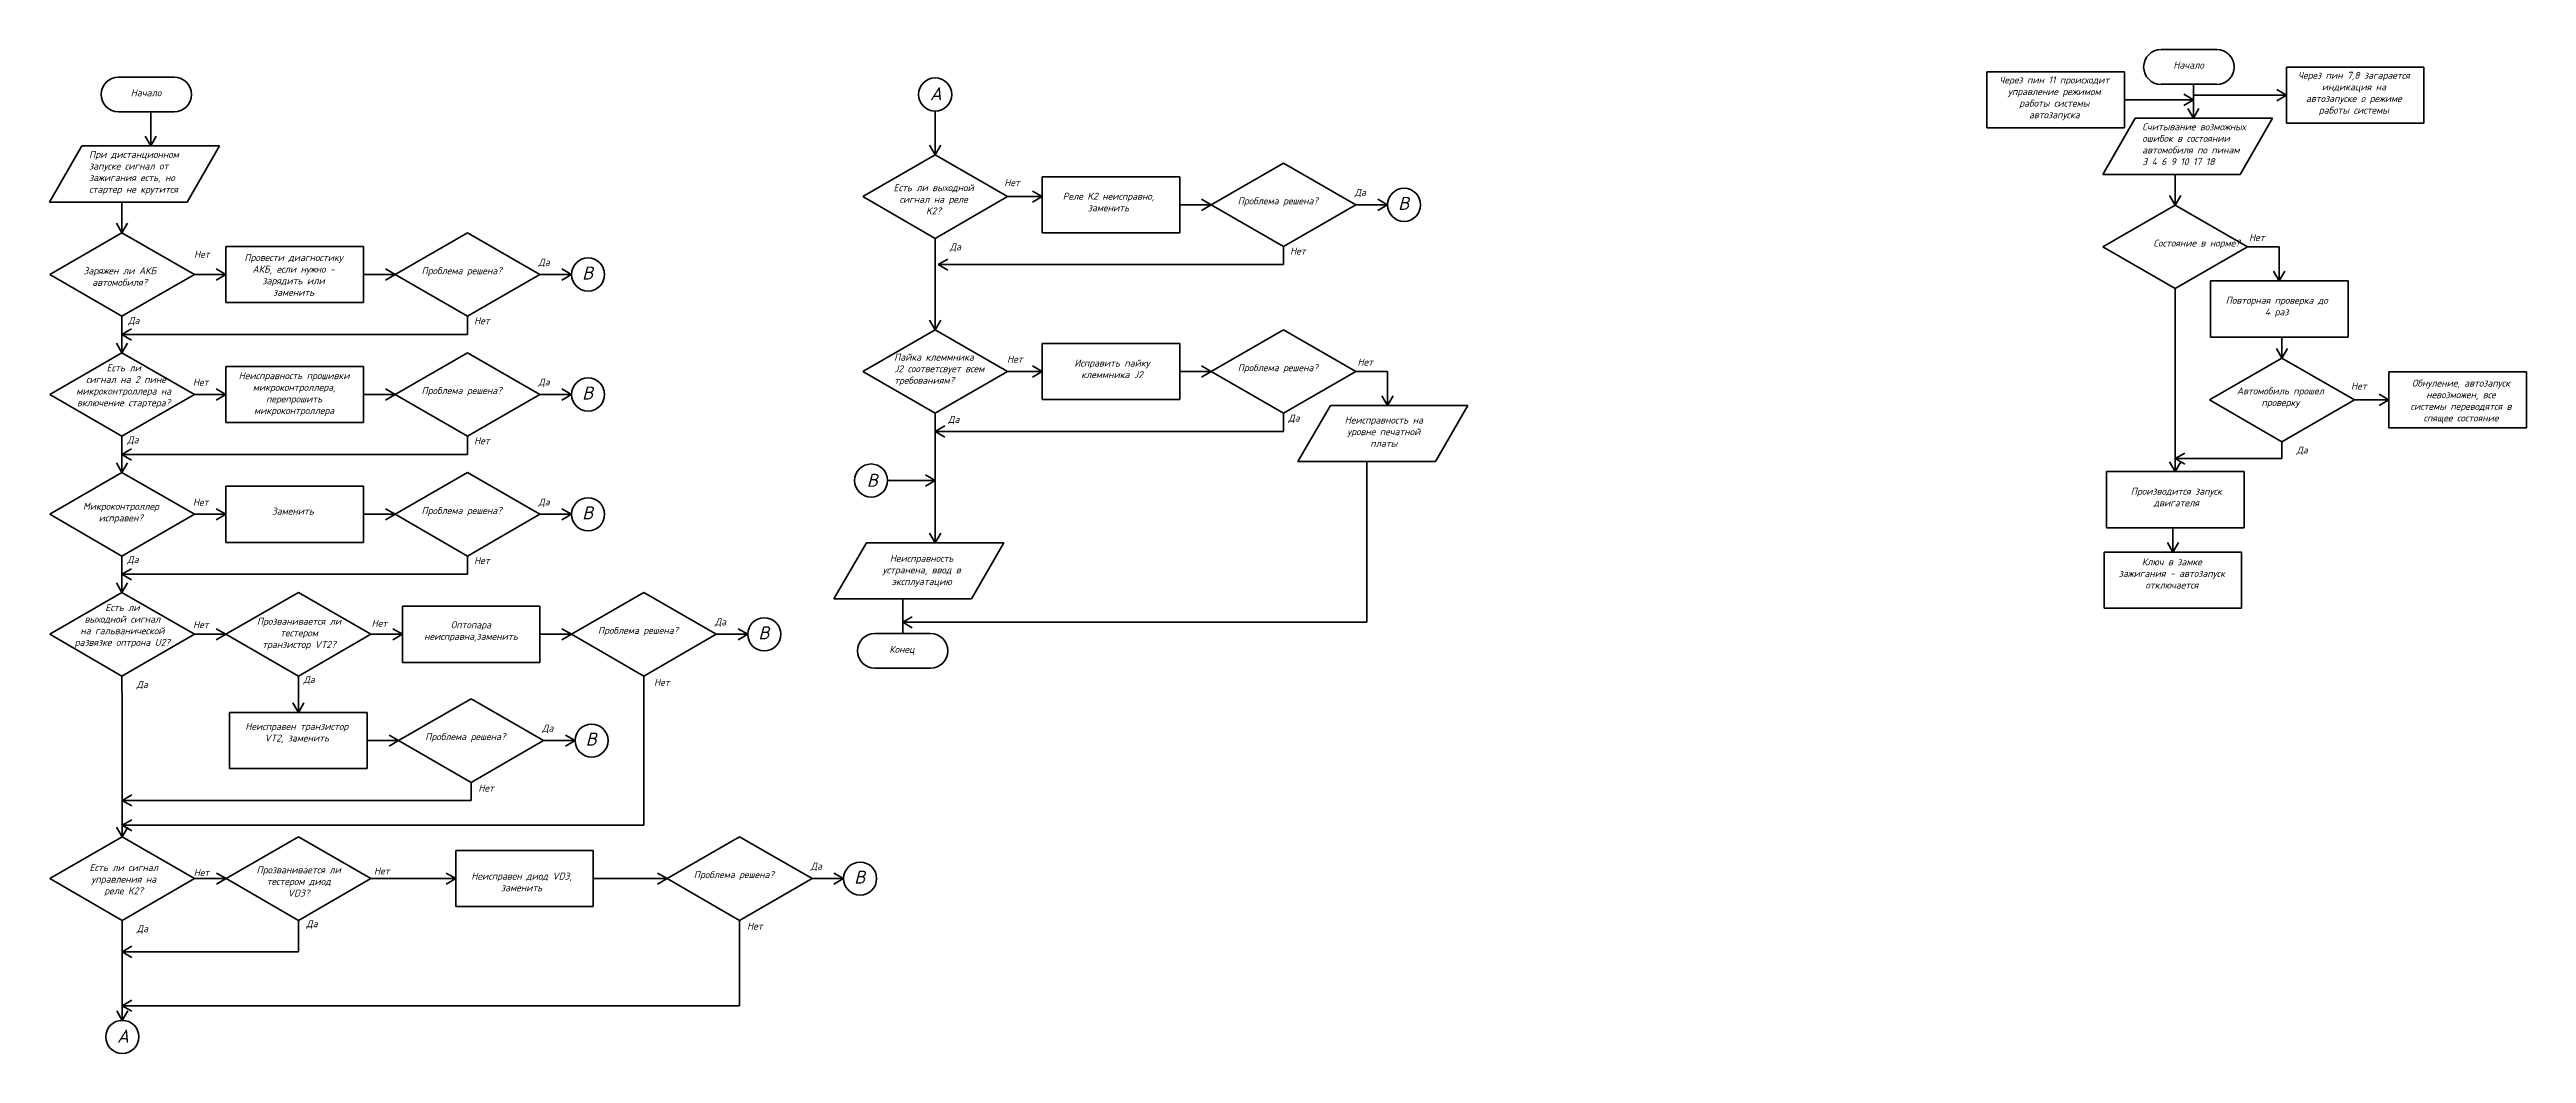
# Model space of a CAD drawing. Header units: millimetres. Extents: x -4859 to 4493, y -2963 to -2137.
# Drawn here: x 3159 to 4493, y -2848 to -2308 of the extents above; entities that cross this region are included whole.
import ezdxf

# ---------------------------------------------------------------- set-up
doc = ezdxf.new("R2010")
doc.units = ezdxf.units.MM
doc.layers.get('0').update_dxf_attribs({"lineweight": 80})
doc.styles.add('Мой', font='isocpeui.ttf')
pattern_1 = [(0, (0, 0), (0, 6.985), [5.08, -1.905]), (90, (0, 0), (-6.985, 4e-16), [5.08, -1.905])]

msp = doc.modelspace()

# ---------------------------------------------------------------- hatches: boundary and pattern name
h = msp.add_hatch()
h.set_pattern_fill('ANGLE', color=256)
h.set_pattern_definition(pattern_1)
h.paths.add_polyline_path([(4321, -2522.5), (4321, -2523.5), (4322, -2523.5, 0.414214)])
h.paths.add_polyline_path([(4322, -2523.5), (4321, -2523.5), (4321, -2524.5, 0.414214)])
h = msp.add_hatch()
h.set_pattern_fill('ANGLE', color=256)
h.set_pattern_definition(pattern_1)
h.paths.add_polyline_path([(4296, -2557.5), (4296, -2558.5), (4297, -2558.5, 0.414214)])
h = msp.add_hatch()
h.set_pattern_fill('ANGLE', color=256)
h.set_pattern_definition(pattern_1)
h.paths.add_polyline_path([(4346, -2572.5), (4346, -2573.5), (4347, -2573.5, 0.414214)])
h.paths.add_polyline_path([(4346, -2573.5), (4345, -2573.5, 0.414214), (4346, -2574.5)])

# ---------------------------------------------------------------- linework, layer by layer
at = {"lineweight": 35}
for p, q in [((4202.2, -2319.7), (4276.3, -2319.7)), ((4202.2, -2319.7), (4202.2, -2349.9)), ((4276.3, -2319.7), (4276.3, -2349.9)), ((4326, -2307.7), (4296, -2307.7)), ((4363.5, -2317.2), (4437.5, -2317.2)), ((4363.5, -2317.2), (4363.5, -2347.4)), ((4437.5, -2317.2), (4437.5, -2347.4)), ((3226.1, -2322.6), (3196.1, -2322.6)), ((4296, -2326.4), (4326, -2326.4)), ((4313.4, -2334.8), (4308.2, -2331.8)), ((4313.4, -2326.4), (4313.4, -2344.7)), ((4363.5, -2332.3), (4313.4, -2332.3)), ((4363.5, -2332.3), (4358.3, -2329.3)), ((4363.5, -2332.3), (4358.3, -2335.3)), ((3196.1, -2341.3), (3226.1, -2341.3)), ((3213.5, -2341.3), (3213.5, -2359.6)), ((3635.9, -2340.8), (3635.9, -2364.4)), ((4264.6, -2374.9), (4282.1, -2344.7)), ((4276.3, -2334.8), (4293.3, -2334.8)), ((4282.1, -2344.7), (4356.1, -2344.7)), ((4293.3, -2334.8), (4313.4, -2334.8)), ((4313.4, -2334.8), (4308.2, -2337.8)), ((4313.4, -2344.7), (4310.4, -2339.5)), ((4313.4, -2344.7), (4316.4, -2339.5)), ((4338.7, -2374.9), (4356.1, -2344.7)), ((4363.5, -2347.4), (4420.1, -2347.4)), ((4437.5, -2347.4), (4420.1, -2347.4)), ((3159, -2389.8), (3176.4, -2359.6)), ((3176.4, -2359.6), (3250.5, -2359.6)), ((3213.5, -2359.6), (3210.5, -2354.4)), ((3213.5, -2359.6), (3216.5, -2354.4)), ((3233.1, -2389.8), (3250.5, -2359.6)), ((3635.9, -2364.4), (3632.9, -2359.2)), ((3635.9, -2364.4), (3638.9, -2359.2)), ((4202.2, -2349.9), (4258.8, -2349.9)), ((4276.3, -2349.9), (4258.8, -2349.9)), ((3635.9, -2364.4), (3596.9, -2386.9)), ((3674.9, -2386.9), (3635.9, -2364.4)), ((3635.9, -2364.4), (3635.9, -2364.4)), ((3823.5, -2368.8), (3784.6, -2391.3)), ((3862.5, -2391.3), (3823.5, -2368.8)), ((3596.9, -2386.9), (3635.9, -2409.4)), ((3635.9, -2409.4), (3674.9, -2386.9)), ((3674.9, -2386.9), (3693.5, -2386.9)), ((3693.5, -2386.9), (3688.3, -2383.9)), ((3693.5, -2386.9), (3688.3, -2389.9)), ((3693.5, -2376.2), (3767.6, -2376.2)), ((3693.5, -2376.2), (3693.5, -2406.4)), ((3767.6, -2376.2), (3767.6, -2406.4)), ((4264.6, -2374.9), (4338.7, -2374.9)), ((4303.6, -2391.4), (4300.6, -2386.2)), ((4303.6, -2391.4), (4303.6, -2374.9)), ((4303.6, -2391.4), (4306.6, -2386.2)), ((3159, -2389.8), (3233.1, -2389.8)), ((3198, -2406.3), (3198, -2389.8)), ((3767.6, -2391.3), (3784.6, -2391.3)), ((3784.6, -2391.3), (3779.4, -2388.3)), ((3784.6, -2391.3), (3779.4, -2394.3)), ((3784.6, -2391.3), (3823.5, -2413.8)), ((3823.5, -2413.8), (3862.5, -2391.3)), ((3862.5, -2391.3), (3879.5, -2391.3)), ((3879.5, -2391.3), (3874.3, -2388.3)), ((3879.5, -2391.3), (3874.3, -2394.3)), ((4303.6, -2391.4), (4264.7, -2413.9)), ((4342.6, -2413.9), (4303.6, -2391.4)), ((3198, -2406.3), (3159.1, -2428.8)), ((3198, -2406.3), (3195, -2401.1)), ((3198, -2406.3), (3201, -2401.1)), ((3237, -2428.8), (3198, -2406.3)), ((3254, -2413.7), (3254, -2443.9)), ((3254, -2413.7), (3328.1, -2413.7)), ((3328.1, -2413.7), (3328.1, -2443.9)), ((3384.1, -2406.3), (3345.1, -2428.8)), ((3423, -2428.8), (3384.1, -2406.3)), ((3635.9, -2409.4), (3635.9, -2458.5)), ((3693.5, -2406.4), (3750.1, -2406.4)), ((3767.6, -2406.4), (3750.1, -2406.4)), ((3823.5, -2423.5), (3823.5, -2413.8)), ((4264.7, -2413.9), (4303.6, -2436.4)), ((4303.6, -2436.4), (4342.6, -2413.9)), ((4342.6, -2413.9), (4359.6, -2413.9)), ((4359.6, -2413.9), (4359.6, -2432.2)), ((3254, -2428.8), (3248.8, -2425.8)), ((3345.1, -2428.8), (3339.9, -2425.8)), ((3440.1, -2428.8), (3434.9, -2425.8)), ((3637.5, -2423.5), (3642.7, -2420.5)), ((3637.5, -2423.5), (3642.7, -2426.5)), ((3823.5, -2423.5), (3637.5, -2423.5)), ((4359.6, -2432.2), (4356.6, -2427)), ((4359.6, -2432.2), (4362.6, -2427)), ((3159.1, -2428.8), (3198, -2451.3)), ((3198, -2451.3), (3237, -2428.8)), ((3237, -2428.8), (3254, -2428.8)), ((3254, -2428.8), (3248.8, -2431.8)), ((3328.1, -2428.8), (3345.1, -2428.8)), ((3345.1, -2428.8), (3339.9, -2431.8)), ((3345.1, -2428.8), (3384.1, -2451.3)), ((3384.1, -2451.3), (3423, -2428.8)), ((3423, -2428.8), (3440.1, -2428.8)), ((3440.1, -2428.8), (3434.9, -2431.8)), ((4303.6, -2446.2), (4303.6, -2436.4)), ((4322.6, -2432.2), (4396.7, -2432.2)), ((4322.6, -2432.2), (4322.6, -2462.5)), ((4396.7, -2432.2), (4396.7, -2462.5)), ((3198, -2470.9), (3198, -2451.3)), ((3254, -2443.9), (3310.6, -2443.9)), ((3328.1, -2443.9), (3310.6, -2443.9)), ((3384.1, -2461.1), (3384.1, -2451.3)), ((3635.9, -2458.5), (3632.9, -2453.3)), ((3635.9, -2458.5), (3638.9, -2453.3)), ((4303.6, -2446.2), (4303.6, -2534.9)), ((3198, -2470.9), (3195, -2465.7)), ((3198, -2461.1), (3203.2, -2458.1)), ((3198, -2461.1), (3203.2, -2464.1)), ((3384.1, -2461.1), (3198, -2461.1)), ((3198, -2470.9), (3201, -2465.7)), ((3635.9, -2458.5), (3596.9, -2481)), ((3674.9, -2481), (3635.9, -2458.5)), ((3693.5, -2465.9), (3767.6, -2465.9)), ((3693.5, -2465.9), (3693.5, -2496.1)), ((3767.6, -2465.9), (3767.6, -2496.1)), ((3823.5, -2458.5), (3784.6, -2481)), ((3862.5, -2481), (3823.5, -2458.5)), ((4322.6, -2462.5), (4379.2, -2462.5)), ((4361.1, -2473.8), (4361.1, -2462.5)), ((4396.7, -2462.5), (4379.2, -2462.5)), ((3198, -2470.9), (3159.1, -2493.4)), ((3237, -2493.4), (3198, -2470.9)), ((3254, -2478.3), (3328.1, -2478.3)), ((3254, -2478.3), (3254, -2508.5)), ((3328.1, -2478.3), (3328.1, -2508.5)), ((3384.1, -2470.9), (3345.1, -2493.4)), ((3423, -2493.4), (3384.1, -2470.9)), ((3693.5, -2481), (3688.3, -2478)), ((3784.6, -2481), (3779.4, -2478)), ((4361.1, -2473.8), (4322.1, -2496.3)), ((4361.1, -2473.8), (4358.1, -2468.6)), ((4361.1, -2473.8), (4364.1, -2468.6)), ((4400.1, -2496.3), (4361.1, -2473.8)), ((3159.1, -2493.4), (3198, -2515.9)), ((3198, -2515.9), (3237, -2493.4)), ((3237, -2493.4), (3254, -2493.4)), ((3254, -2493.4), (3248.8, -2490.4)), ((3254, -2493.4), (3248.8, -2496.4)), ((3328.1, -2493.4), (3345.1, -2493.4)), ((3345.1, -2493.4), (3339.9, -2490.4)), ((3345.1, -2493.4), (3339.9, -2496.4)), ((3345.1, -2493.4), (3384.1, -2515.9)), ((3384.1, -2515.9), (3423, -2493.4)), ((3423, -2493.4), (3440.1, -2493.4)), ((3440.1, -2493.4), (3434.9, -2490.4)), ((3440.1, -2493.4), (3434.9, -2496.4)), ((3596.9, -2481), (3635.9, -2503.5)), ((3635.9, -2503.5), (3674.9, -2481)), ((3674.9, -2481), (3693.5, -2481)), ((3693.5, -2481), (3688.3, -2484)), ((3767.6, -2481), (3784.6, -2481)), ((3784.6, -2481), (3779.4, -2484)), ((3784.6, -2481), (3823.5, -2503.5)), ((3823.5, -2503.5), (3862.5, -2481)), ((3862.5, -2481), (3879.5, -2481)), ((3879.5, -2499.3), (3876.5, -2494.1)), ((3879.5, -2481), (3879.5, -2499.3)), ((3879.5, -2499.3), (3882.5, -2494.1)), ((4418.7, -2496.3), (4413.5, -2493.3)), ((4418.7, -2481.2), (4492.8, -2481.2)), ((4418.7, -2481.2), (4418.7, -2511.4)), ((4492.8, -2481.2), (4492.8, -2511.4)), ((3635.9, -2523.1), (3635.9, -2503.5)), ((3693.5, -2496.1), (3750.1, -2496.1)), ((3767.6, -2496.1), (3750.1, -2496.1)), ((3823.5, -2513.3), (3823.5, -2503.5)), ((3831.2, -2529.5), (3848.7, -2499.3)), ((3848.7, -2499.3), (3922.7, -2499.3)), ((3905.3, -2529.5), (3922.7, -2499.3)), ((4322.1, -2496.3), (4361.1, -2518.8)), ((4361.1, -2518.8), (4400.1, -2496.3)), ((4400.1, -2496.3), (4418.7, -2496.3)), ((4418.7, -2496.3), (4413.5, -2499.3)), ((3198, -2535.4), (3198, -2515.9)), ((3254, -2508.5), (3310.6, -2508.5)), ((3328.1, -2508.5), (3310.6, -2508.5)), ((3384.1, -2525.7), (3384.1, -2515.9)), ((3635.9, -2513.3), (3641.1, -2510.3)), ((3635.9, -2513.3), (3641.1, -2516.3)), ((3637.5, -2513.3), (3635.9, -2513.3)), ((3823.5, -2513.3), (3637.5, -2513.3)), ((4361.1, -2518.8), (4361.1, -2527.9)), ((4418.7, -2511.4), (4475.3, -2511.4)), ((4492.8, -2511.4), (4475.3, -2511.4)), ((3198, -2535.4), (3195, -2530.2)), ((3198, -2525.7), (3203.2, -2522.7)), ((3198, -2525.7), (3203.2, -2528.7)), ((3384.1, -2525.7), (3198, -2525.7)), ((3198, -2535.4), (3201, -2530.2)), ((3635.9, -2523.1), (3635.9, -2573.2)), ((3831.2, -2529.5), (3905.3, -2529.5)), ((3868.3, -2542), (3868.3, -2529.5)), ((4303.6, -2534.9), (4300.6, -2529.7)), ((4303.6, -2527.9), (4308.8, -2524.9)), ((4361.1, -2527.9), (4303.6, -2527.9)), ((4303.6, -2527.9), (4308.8, -2530.9)), ((4303.6, -2534.9), (4306.6, -2529.7)), ((3198, -2535.4), (3159.1, -2557.9)), ((3237, -2557.9), (3198, -2535.4)), ((3254, -2542.8), (3328.1, -2542.8)), ((3254, -2542.8), (3254, -2573)), ((3328.1, -2542.8), (3328.1, -2573)), ((3384.1, -2535.4), (3345.1, -2557.9)), ((3423, -2557.9), (3384.1, -2535.4)), ((3610.3, -2539.7), (3635.9, -2539.7)), ((3635.9, -2539.7), (3630.7, -2536.7)), ((3635.9, -2539.7), (3630.7, -2542.7)), ((3868.3, -2542), (3868.3, -2571.9)), ((4266.6, -2534.9), (4340.7, -2534.9)), ((4266.6, -2534.9), (4266.6, -2565.1)), ((4340.7, -2534.9), (4340.7, -2565.1)), ((3159.1, -2557.9), (3198, -2580.4)), ((3198, -2580.4), (3237, -2557.9)), ((3237, -2557.9), (3254, -2557.9)), ((3254, -2557.9), (3248.8, -2554.9)), ((3254, -2557.9), (3248.8, -2560.9)), ((3328.1, -2557.9), (3345.1, -2557.9)), ((3345.1, -2557.9), (3339.9, -2554.9)), ((3345.1, -2557.9), (3339.9, -2560.9)), ((3345.1, -2557.9), (3384.1, -2580.4)), ((3384.1, -2580.4), (3423, -2557.9)), ((3423, -2557.9), (3440.1, -2557.9)), ((3440.1, -2557.9), (3434.9, -2554.9)), ((3440.1, -2557.9), (3434.9, -2560.9)), ((3254, -2573), (3310.6, -2573)), ((3328.1, -2573), (3310.6, -2573)), ((3581.4, -2603.4), (3598.9, -2573.2)), ((3598.9, -2573.2), (3672.9, -2573.2)), ((3635.9, -2573.2), (3632.9, -2568)), ((3635.9, -2573.2), (3638.9, -2568)), ((3655.5, -2603.4), (3672.9, -2573.2)), ((3868.3, -2571.9), (3868.3, -2616)), ((4266.6, -2565.1), (4323.2, -2565.1)), ((4302.4, -2578.3), (4299.4, -2573.1)), ((4302.4, -2578.3), (4302.4, -2565.1)), ((4302.4, -2578.3), (4305.4, -2573.1)), ((4340.7, -2565.1), (4323.2, -2565.1)), ((3198, -2600), (3198, -2580.4)), ((3198, -2590.2), (3203.2, -2587.2)), ((3384.1, -2590.2), (3384.1, -2580.4)), ((4265.4, -2578.3), (4339.4, -2578.3)), ((4265.4, -2578.3), (4265.4, -2608.5)), ((4339.4, -2578.3), (4339.4, -2608.5)), ((3198, -2600), (3159.1, -2622.5)), ((3198, -2600), (3195, -2594.8)), ((3198, -2590.2), (3203.2, -2593.2)), ((3384.1, -2590.2), (3198, -2590.2)), ((3198, -2600), (3201, -2594.8)), ((3237, -2622.5), (3198, -2600)), ((3293, -2600), (3254, -2622.5)), ((3332, -2622.5), (3293, -2600)), ((3479, -2600), (3440.1, -2622.5)), ((3518, -2622.5), (3479, -2600)), ((3349, -2607.4), (3423, -2607.4)), ((3349, -2607.4), (3349, -2637.6)), ((3423, -2607.4), (3423, -2637.6)), ((3581.4, -2603.4), (3655.5, -2603.4)), ((3618.4, -2603.4), (3618.4, -2622)), ((3618.4, -2616), (3623.6, -2613)), ((4265.4, -2608.5), (4322, -2608.5)), ((4339.4, -2608.5), (4322, -2608.5)), ((3159.1, -2622.5), (3198, -2645)), ((3198, -2645), (3237, -2622.5)), ((3237, -2622.5), (3254, -2622.5)), ((3254, -2622.5), (3248.8, -2619.5)), ((3254, -2622.5), (3248.8, -2625.5)), ((3254, -2622.5), (3293, -2645)), ((3293, -2645), (3332, -2622.5)), ((3332, -2622.5), (3349, -2622.5)), ((3349, -2622.5), (3343.8, -2619.5)), ((3349, -2622.5), (3343.8, -2625.5)), ((3423, -2622.5), (3440.1, -2622.5)), ((3440.1, -2622.5), (3434.9, -2619.5)), ((3440.1, -2622.5), (3434.9, -2625.5)), ((3440.1, -2622.5), (3479, -2645)), ((3479, -2645), (3518, -2622.5)), ((3518, -2622.5), (3535, -2622.5)), ((3535, -2622.5), (3529.8, -2619.5)), ((3535, -2622.5), (3529.8, -2625.5)), ((3603.4, -2622), (3633.4, -2622)), ((3868.3, -2616), (3618.4, -2616)), ((3618.4, -2616), (3623.6, -2619)), ((3349, -2637.6), (3405.6, -2637.6)), ((3423, -2637.6), (3405.6, -2637.6)), ((3603.4, -2640.7), (3633.4, -2640.7)), ((3198.1, -2662.6), (3198, -2645)), ((3293, -2664.6), (3293, -2645)), ((3479, -2654.8), (3479, -2645)), ((3198.1, -2662.6), (3198.1, -2662.6)), ((3198.1, -2662.6), (3198.1, -2701.7)), ((3256, -2664.6), (3330, -2664.6)), ((3256, -2664.6), (3256, -2694.8)), ((3293, -2664.6), (3290, -2659.4)), ((3293, -2664.6), (3296, -2659.4)), ((3330, -2664.6), (3330, -2694.8)), ((3386, -2657.2), (3347, -2679.7)), ((3425, -2679.7), (3386, -2657.2)), ((3479, -2654.8), (3479, -2725.3)), ((3330, -2679.7), (3347, -2679.7)), ((3347, -2679.7), (3341.8, -2676.7)), ((3347, -2679.7), (3341.8, -2682.7)), ((3347, -2679.7), (3386, -2702.2)), ((3386, -2702.2), (3425, -2679.7)), ((3425, -2679.7), (3442, -2679.7)), ((3442, -2679.7), (3436.8, -2676.7)), ((3442, -2679.7), (3436.8, -2682.7)), ((3198.1, -2701.7), (3198.1, -2731.5)), ((3256, -2694.8), (3312.6, -2694.8)), ((3330, -2694.8), (3312.6, -2694.8)), ((3386, -2711.9), (3386, -2702.2)), ((3198.1, -2711.9), (3203.3, -2708.9)), ((3386, -2711.9), (3198.1, -2711.9)), ((3198.1, -2711.9), (3203.3, -2714.9)), ((3198.1, -2731.5), (3159.2, -2754)), ((3198.1, -2731.5), (3195.1, -2726.3)), ((3198.1, -2725.3), (3203.3, -2722.3)), ((3479, -2725.3), (3198.1, -2725.3)), ((3198.1, -2725.3), (3203.3, -2728.3)), ((3198.1, -2731.5), (3201.1, -2726.3)), ((3237.1, -2754), (3198.1, -2731.5)), ((3293.1, -2731.5), (3254.1, -2754)), ((3332.1, -2754), (3293.1, -2731.5)), ((3530.6, -2731.5), (3491.6, -2754)), ((3569.6, -2754), (3530.6, -2731.5)), ((3377.7, -2738.9), (3451.8, -2738.9)), ((3377.7, -2738.9), (3377.7, -2769.1)), ((3451.8, -2738.9), (3451.8, -2769.1)), ((3159.2, -2754), (3198.1, -2776.5)), ((3198.1, -2776.5), (3237.1, -2754)), ((3237.1, -2754), (3254.1, -2754)), ((3254.1, -2754), (3248.9, -2751)), ((3254.1, -2754), (3248.9, -2757)), ((3254.1, -2754), (3293.1, -2776.5)), ((3293.1, -2776.5), (3332.1, -2754)), ((3332.1, -2754), (3377.7, -2754)), ((3377.7, -2754), (3372.5, -2751)), ((3377.7, -2754), (3372.5, -2757)), ((3451.8, -2754), (3491.6, -2754)), ((3491.6, -2754), (3486.4, -2751)), ((3491.6, -2754), (3486.4, -2757)), ((3491.6, -2754), (3530.6, -2776.5)), ((3530.6, -2776.5), (3569.6, -2754)), ((3569.6, -2754), (3586.6, -2754)), ((3586.6, -2754), (3581.4, -2751)), ((3586.6, -2754), (3581.4, -2757)), ((3377.7, -2769.1), (3434.4, -2769.1)), ((3451.8, -2769.1), (3434.4, -2769.1)), ((3198.2, -2794.1), (3198.1, -2776.5)), ((3293.1, -2776.5), (3293.1, -2793.4)), ((3530.6, -2786.2), (3530.6, -2776.5)), ((3530.6, -2786.2), (3530.6, -2822.4)), ((3198.2, -2793.4), (3203.4, -2790.4)), ((3293.1, -2793.4), (3198.2, -2793.4)), ((3198.2, -2793.4), (3203.4, -2796.4)), ((3198.2, -2794.1), (3198.2, -2830.3)), ((3198.2, -2830.3), (3195.2, -2825.1)), ((3198.2, -2822.4), (3203.4, -2819.4)), ((3530.6, -2822.4), (3198.2, -2822.4)), ((3198.2, -2822.4), (3203.4, -2825.4)), ((3198.2, -2830.3), (3201.2, -2825.1))]:
    msp.add_line(p, q, dxfattribs=at)
for centre in [(3635.9, -2331.9), (3888.4, -2391.3), (3449, -2428.8), (3449, -2493.4), (3601.4, -2539.7), (3449, -2557.9), (3543.9, -2622.5), (3450.9, -2679.7), (3595.5, -2754), (3198.2, -2839.2)]:
    msp.add_circle(centre, 8.89, dxfattribs=at)
for centre, start, end in [((4296, -2317.1), 90, 270), ((4326, -2317.1), 270, 90), ((3196.1, -2331.9), 90, 270), ((3226.1, -2331.9), 270, 90), ((3603.4, -2631.4), 90, 270), ((3633.4, -2631.4), 270, 90)]:
    msp.add_arc(centre, 9.35, start, end, dxfattribs=at)

# ---------------------------------------------------------------- texts
at = {"lineweight": 35, "attachment_point": 1, "style": 'Мой'}
for s, width, heights, insert, char_height in [('Начало', 23.131, [0], (4302.6, -2314.2), 3.75), ('\\pxqc;Через пин 7,8 загарается индикация на автозапуске о режиме работы системы', 60.477, [24.9], (4369.6, -2319.7), 3.75), ('Начало', 23.131, [0], (3202.7, -2329.1), 3.75), ('А', 23.131, [0], (3633.1, -2328), 7), ('\\pxqc;Через пин 11 происходит управление режимом работы системы автозапуска', 60.477, [24.9], (4208.3, -2322.2), 3.75), ('Считывание возможных ошибок в состоянии автомобиля по пинам \\P3 4 6 9 10 17 18', 59.377, [28.5], (4285.9, -2347.4), 3.75), ('При дистанционном запуске сигнал от зажигания есть, но стартер не крутится', 54.745, [28.5], (3180.3, -2362.3), 3.75), ('\\pxqc;Есть ли выходной сигнал на реле K2?', 47.129, [0], (3611.5, -2380.2), 3.75), ('Нет', 23.131, [0], (3673.1, -2377.5), 3.75), ('\\pxqc;Реле K2 неисправно, заменить', 57.417, [24.9], (3700.5, -2384.8), 3.75), ('Проблема решена?', 47.129, [0], (3798.8, -2387.3), 3.75), ('Да', 23.131, [0], (3861.8, -2382.7), 3.75), ('B', 23.131, [0], (3885.2, -2387), 7), ('Да', 23.131, [0], (3643.8, -2412), 3.75), ('Состояние в норме?', 47.129, [0], (4291.9, -2410), 3.75), ('Нет', 23.131, [0], (4343.4, -2407), 3.75), ('\\pxqc;Заряжен ли АКБ автомобиля?', 47.129, [0], (3173.3, -2424.9), 3.75), ('Нет', 23.131, [0], (3236.8, -2416), 3.75), ('\\pxqc;Провести диагностику АКБ, если нужно - зарядить или заменить', 57.417, [24.9], (3261.7, -2417.8), 3.75), ('Проблема решена?', 47.129, [0], (3359.3, -2424.9), 3.75), ('Да', 23.131, [0], (3422.3, -2420.3), 3.75), ('B', 23.131, [0], (3445.8, -2424.5), 7), ('Нет', 23.131, [0], (3827, -2414.3), 3.75), ('Да', 23.131, [0], (3201.4, -2451.7), 3.75), ('Нет', 23.131, [0], (3387.6, -2451.8), 3.75), ('\\pxqc;Повторная проверка до 4 раз', 57.417, [24.9], (4329.6, -2440.8), 3.75), ('\\pxqc;Есть ли\\P сигнал на 2 пине микроконтроллера на включение стартера?', 59.067, [0], (3169.4, -2477.2), 3.75), ('Пайка клеммника J2 соответсвует всем требованиям?', 48.536, [0], (3613.8, -2471.4), 3.75), ('Нет', 23.131, [0], (3674.6, -2472.5), 3.75), ('\\pxqc;Исправить пайку клеммника J2', 57.417, [24.9], (3702.4, -2474.6), 3.75), ('Проблема решена?', 47.129, [0], (3798.8, -2477.1), 3.75), ('Нет', 23.131, [0], (3863.3, -2474.1), 3.75), ('Нет', 23.131, [0], (3236.2, -2484.9), 3.75), ('\\pxqc;Неисправность прошивки микроконтроллера, перепрошить микроконтроллера', 65.983, [24.9], (3257.7, -2481.4), 3.75), ('Проблема решена?', 47.129, [0], (3359.3, -2489.4), 3.75), ('Да', 23.131, [0], (3422.3, -2484.8), 3.75), ('B', 23.131, [0], (3445.8, -2489.1), 7), ('\\pxqc;Автомобиль прошел проверку ', 47.129, [0], (4336.7, -2489.6), 3.75), ('Нет', 23.131, [0], (4398.3, -2487), 3.75), ('\\pxqc;Обнуление, автозапуск невозможен, все системы переводятся в спящее состояние', 57.417, [24.9], (4428.8, -2485.4), 3.75), ('Да', 23.131, [0], (3642.9, -2504.9), 3.75), ('Да', 23.131, [0], (3826.1, -2504.2), 3.75), ('\\pxqc;Неисправность на уровне печатной платы', 54.745, [28.5], (3850.1, -2505.3), 3.75), ('Да', 23.131, [0], (3200.9, -2515.9), 3.75), ('Нет', 23.131, [0], (3387.6, -2516.4), 3.75), ('Да', 23.131, [0], (4369, -2521.4), 3.75), ('B', 23.131, [0], (3599.1, -2536.1), 7), ('\\pxqc;Производится запуск двигателя', 57.417, [24.9], (4275.5, -2543.6), 3.75), ('\\pxqc;Микроконтроллер исправен?', 59.067, [0], (3167.9, -2551.7), 3.75), ('Нет', 23.131, [0], (3236.2, -2549.5), 3.75), ('\\pxqc;Заменить', 57.417, [24.9], (3261.3, -2554.3), 3.75), ('Проблема решена?', 47.129, [0], (3359.3, -2554), 3.75), ('Да', 23.131, [0], (3422.3, -2549.4), 3.75), ('B', 23.131, [0], (3445.8, -2553.6), 7), ('Да', 23.131, [0], (3200.9, -2580.4), 3.75), ('Нет', 23.131, [0], (3387.6, -2580.9), 3.75), ('\\pxqc;Неисправность устранена, ввод в эксплуатацию', 56.403, [0], (3600.4, -2579.7), 3.75), ('\\pxqc;Ключ в замке зажигания - автозапуск отключается', 57.417, [24.9], (4273.1, -2581.6), 3.75), ('\\pxqc;Есть ли \\Pвыходной сигнал \\Pна гальванической развязке оптрона U2?', 55.296, [0], (3170.6, -2606.2), 3.75), ('\\pxqc;Прозванивается ли тестером транзистор VT2?', 47.129, [0], (3269.8, -2613.6), 3.75), ('Да', 23.131, [0], (3517.3, -2613.9), 3.75), ('Нет', 23.131, [0], (3236.3, -2615.4), 3.75), ('Нет', 23.131, [0], (3332.4, -2614.7), 3.75), ('\\pxqc;Оптопара неисправна,заменить', 57.417, [24.9], (3357.2, -2615.5), 3.75), ('Проблема решена?', 47.129, [0], (3454.3, -2618.5), 3.75), ('B', 23.131, [0], (3540.7, -2618.2), 7), ('Конец', 23.131, [0], (3611.2, -2628.7), 3.75), ('Да', 23.131, [0], (3205.9, -2647.6), 3.75), ('Да', 23.131, [0], (3295.8, -2645), 3.75), ('Нет', 23.131, [0], (3484.5, -2646.5), 3.75), ('\\pxqc;Неисправен транзистор VT2, заменить', 57.417, [24.9], (3263.4, -2670.2), 3.75), ('Проблема решена?', 47.129, [0], (3361.3, -2675.7), 3.75), ('Да', 23.131, [0], (3424.3, -2671.1), 3.75), ('B', 23.131, [0], (3447.7, -2675.4), 7), ('Нет', 23.131, [0], (3389.9, -2703.4), 3.75), ('\\pxqc;Есть ли сигнал управления на реле K2?', 47.129, [0], (3175.4, -2746.2), 3.75), ('\\pxqc;Прозванивается ли тестером диод VD3?', 47.129, [0], (3269.6, -2747.4), 3.75), ('Да', 23.131, [0], (3568.9, -2745.4), 3.75), ('Нет', 23.131, [0], (3236.6, -2748.9), 3.75), ('Нет', 23.131, [0], (3333.7, -2748), 3.75), ('\\pxqc;Неисправен диод VD3, заменить ', 57.417, [24.9], (3384.5, -2750.8), 3.75), ('Проблема решена?', 47.129, [0], (3505.9, -2750), 3.75), ('B', 23.131, [0], (3592.3, -2749.7), 7), ('Да', 23.131, [0], (3206, -2779.1), 3.75), ('Да', 23.131, [0], (3297.3, -2776.4), 3.75), ('Нет', 23.131, [0], (3534.6, -2777.7), 3.75), ('А', 23.131, [0], (3195.4, -2835.3), 7)]:
    msp.add_mtext_dynamic_manual_height_columns(s, width=width, gutter_width=12.5, heights=heights, dxfattribs=dict(at, insert=insert, char_height=char_height))

doc.saveas('drawing.dxf')
